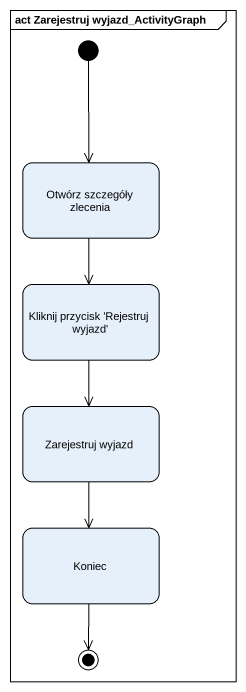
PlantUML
@startuml
mainframe act Zarejestruj wyjazd_ActivityGraph
hide empty description
state "Otwórz szczegóły zlecenia" as Otwórz_szczegóły_zlecenia
state "Kliknij przycisk 'Rejestruj wyjazd'" as Kliknij_przycisk_Rejestruj
state "Zarejestruj wyjazd" as Zarejestruj_wyjazd
state Koniec
[*] --> Otwórz_szczegóły_zlecenia
Otwórz_szczegóły_zlecenia --> Kliknij_przycisk_Rejestruj
Kliknij_przycisk_Rejestruj --> Zarejestruj_wyjazd
Zarejestruj_wyjazd --> Koniec
Koniec --> [*]
@enduml
